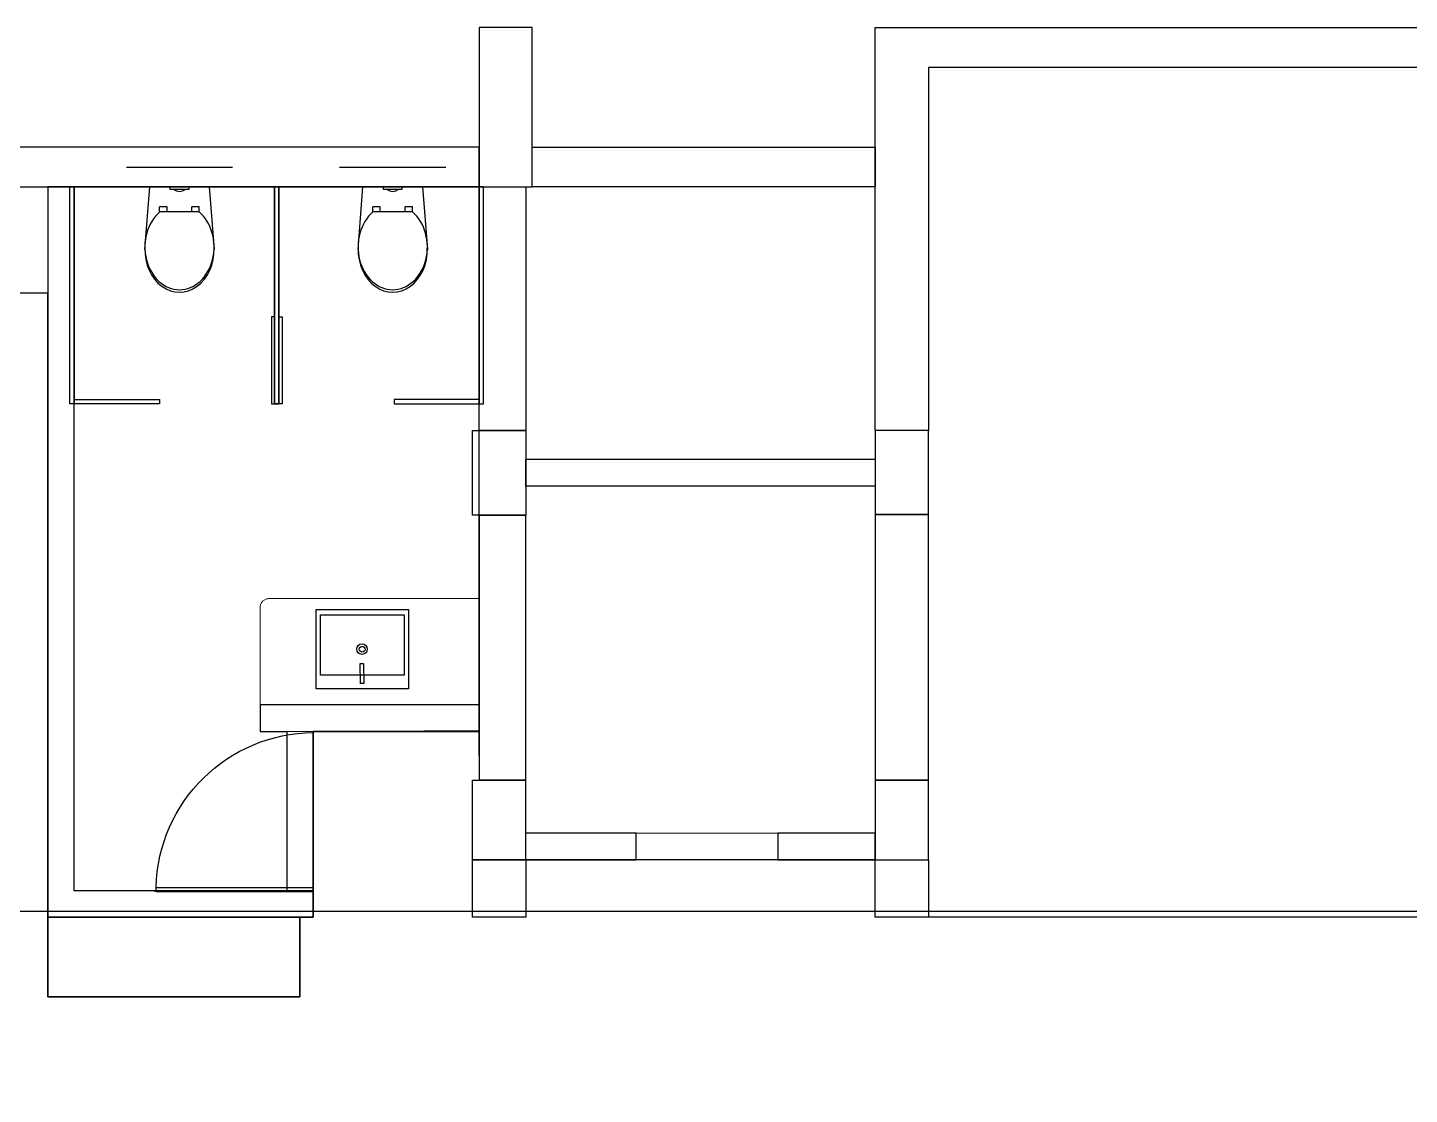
# Model space of a CAD drawing. Header units: millimetres. Extents: x 1993 to 4093, y 1262 to 2017.
# Drawn here: x 2806.7 to 3118.9, y 1503.1 to 1744.1 of the extents above; entities that cross this region are included whole.
import ezdxf

# ---------------------------------------------------------------- set-up
doc = ezdxf.new("R2010")
doc.units = ezdxf.units.MM
for name, color, linetype in [('COLUMN', 251, 'Continuous'), ('FACADE', 140, 'Continuous'), ('PLANNER', 3, 'Continuous')]:
    doc.layers.add(name, color=color, linetype=linetype)
for name, color, linetype, lineweight in [('DOOR FLUSH TOILET 2', 32, 'Continuous', 25), ('FLR TILE', 253, 'Continuous', 15), ('FLR VITRIFIED  2', 23, 'Continuous', 15), ('Partition_UPVC', 252, 'Continuous', 18), ('PASSAGE', 251, 'Continuous', 25), ('PHENOLIC PART WASHROOM', 251, 'Continuous', 25), ('PLATFORM', 252, 'Continuous', 18), ('SIPOREX 6in', 251, 'Continuous', 30), ('Stairs', 54, 'Continuous', 15), ('STORAGE', 252, 'Continuous', 18), ('WALL', 251, 'Continuous', 30), ('WASH BASIN', 251, 'Continuous', 25), ('WC', 12, 'Continuous', 25)]:
    doc.layers.add(name, color=color, linetype=linetype, lineweight=lineweight)

# ---------------------------------------------------------------- blocks, each defined once
blk = doc.blocks.new('PHENOLIC PARTITION')
at = {"layer": 'PHENOLIC PART WASHROOM', "lineweight": 25}
for points in [[(96954.12, 10257.06), (96954.12, 10208.06), (96955.12, 10208.06), (96955.12, 10257.06)], [(96955.82, 10237.4), (96955.82, 10257.06), (96955.12, 10257.06), (96955.12, 10237.4)], [(96981.12, 10256.06), (96981.12, 10257.06), (97000.37, 10257.06), (97000.37, 10256.06)]]:
    blk.add_lwpolyline(points, close=True, dxfattribs=at)
blk.add_lwpolyline([(97000.37, 10257.06), (97001.37, 10257.06), (97001.37, 10208.06), (97000.37, 10208.06), (97000.37, 10257.06)], dxfattribs=at)
blk = doc.blocks.new('WC')
at = {"layer": 'WC', "ltscale": 0.5}
for p, q in [((-11.89, 6.72), (2.24, 7.84)), ((-11.89, 6.72), (-11.89, -6.72)), ((-7.37, 4.48), (-7.37, 2.8)), ((-6.25, 4.48), (-7.37, 4.48)), ((-6.25, 4.48), (-6.25, -4.48)), ((-11.4, 2.17), (-11.89, 2.17)), ((-11.89, 2.17), (-11.89, -2.17)), ((-11.4, -2.17), (-11.4, 2.17)), ((-6.25, 2.8), (-7.37, 2.8)), ((-11.89, -2.17), (-11.4, -2.17)), ((-6.25, -2.8), (-7.37, -2.8)), ((-7.37, -2.8), (-7.37, -4.48)), ((-6.25, -4.48), (-7.37, -4.48)), ((2.24, -7.84), (-11.89, -6.72))]:
    blk.add_line(p, q, dxfattribs=at)
blk.add_arc((-12.74, 0), 1.85, 316.7167, 43.2833, dxfattribs=at)
for centre, start_param, end_param in [((1.67, 0), 3.749838, 8.816532), ((2.24, 0), 4.68299, 7.883381)]:
    blk.add_ellipse(centre, major_axis=(9.65, 0), ratio=0.811594, start_param=start_param, end_param=end_param, dxfattribs=at)
blk = doc.blocks.new('WashBasin_Rectangular')
at = {"layer": 'WASH BASIN'}
for p, q in [((-9.09, 0.44), (-3.8, 0.5)), ((-9.08, -0.44), (-9.09, 0.44)), ((-3.8, 0.5), (-3.79, -0.38)), ((-3.79, -0.38), (-9.08, -0.44))]:
    blk.add_line(p, q, dxfattribs=at)
for points in [[(-10.49, 12.19), (10.49, 12.19), (10.49, -12.19), (-10.49, -12.19)], [(-6.83, 11.03), (9.08, 11.03), (9.08, -11.11), (-6.83, -11.11)]]:
    blk.add_lwpolyline(points, close=True, dxfattribs=at)
for centre, radius in [((0.01, 0.05), 1.39), ((-0.03, 0.01), 0.76)]:
    blk.add_circle(centre, radius, dxfattribs=at)
blk = doc.blocks.new('Door_Flush')
at = {"layer": 'DOOR FLUSH TOILET 2'}
blk.add_lwpolyline([(35.16, 1.03), (0, 1.03), (0, 0), (35.16, 0)], close=True, dxfattribs=at)
blk.add_arc((-0.31, 0.18), 35.48, 1.3835, 89.4973, dxfattribs=at)
blk = doc.blocks.new('FEMALE WASHROOM')
at = {"layer": 'PLANNER', "ltscale": 25}
blk.add_lwpolyline([(96995.36, 8762.75), (96897.86, 8762.75), (96897.86, 8597.75), (96957.86, 8597.75), (96957.86, 8639.75), (96995.36, 8639.95)], close=True, dxfattribs=at)
blk = doc.blocks.new('WORKSTATION AREA 02')
at = {"ltscale": 25}
blk.add_lwpolyline([(96613.36, 8352.75), (98143.35, 8352.75), (98143.35, 8599.07), (96613.36, 8599.07)], close=True, dxfattribs=at)

msp = doc.modelspace()

# ---------------------------------------------------------------- linework, layer by layer
at = {"layer": 'COLUMN', "ltscale": 25}
for points in [[(2908.7, 1708.09), (2920.7, 1708.09), (2920.7, 1744.09), (2908.7, 1744.09)], [(2907.2, 1653.09), (2919.2, 1653.09), (2919.2, 1633.92), (2907.2, 1633.92)], [(2998.2, 1634.09), (3010.2, 1634.09), (3010.2, 1653.09), (2998.2, 1653.09)], [(2907.2, 1574.09), (2919.14, 1574.09), (2919.14, 1556.09), (2907.2, 1556.09)], [(2998.2, 1556.09), (3010.2, 1556.09), (3010.2, 1574.09), (2998.2, 1574.09)], [(2811.2, 1525.09), (2868.2, 1525.09), (2868.2, 1543.09), (2811.2, 1543.09)]]:
    msp.add_lwpolyline(points, close=True, dxfattribs=at)
at = {"layer": 'FACADE', "ltscale": 25}
for points in [[(2828.98, 1712.59), (2852.98, 1712.59)], [(2877.16, 1712.59), (2901.16, 1712.59)]]:
    msp.add_lwpolyline(points, dxfattribs=at)
at = {"layer": 'FLR TILE', "ltscale": 25}
for points in [[(2919.2, 1646.59), (2998.2, 1646.59), (2998.2, 1708.09), (2919.2, 1708.09)], [(2919.14, 1562.09), (2998.18, 1562.09), (2998.2, 1640.53), (2919.2, 1640.53)]]:
    msp.add_lwpolyline(points, close=True, dxfattribs=at)
at = {"layer": 'FLR VITRIFIED  2', "ltscale": 25}
msp.add_lwpolyline([(2871.2, 1548.82), (2871.2, 1585.09), (2859.2, 1585.09), (2859.2, 1591.09), (2908.76, 1591.09), (2908.76, 1633.92), (2907.2, 1633.92), (2907.2, 1653.09), (2908.7, 1653.09), (2908.7, 1708.09), (2817.2, 1708.09), (2817.2, 1549.09)], close=True, dxfattribs=at)
at = {"layer": 'PASSAGE'}
msp.add_lwpolyline([(3215.2, 1543.09), (2998.2, 1543.09), (2998.2, 1556.09), (2919.2, 1556.09), (2919.2, 1543.09), (2907.2, 1543.09), (2907.2, 1574.09), (2908.76, 1574.09), (2908.7, 1585.09), (2871.2, 1585.09), (2871.2, 1543.09), (2868.2, 1543.09), (2868.2, 1525.09), (2811.2, 1525.09), (2811.2, 1684.09), (2750.15, 1684.09), (2749.98, 1588.01), (2111.7, 1588)], dxfattribs=at)
at = {"layer": 'PLATFORM', "ltscale": 25}
msp.add_lwpolyline([(2908.76, 1591.09), (2908.76, 1615.09), (2861.2, 1615.09), (2861.03, 1615.08), (2860.87, 1615.06), (2860.71, 1615.03), (2860.55, 1614.98), (2860.39, 1614.92), (2860.25, 1614.85), (2860.1, 1614.76), (2859.97, 1614.67), (2859.84, 1614.56), (2859.73, 1614.44), (2859.62, 1614.32), (2859.52, 1614.18), (2859.44, 1614.04), (2859.37, 1613.89), (2859.31, 1613.74), (2859.26, 1613.58), (2859.22, 1613.42), (2859.2, 1613.25), (2859.2, 1613.09), (2859.2, 1591.09)], close=True, dxfattribs=at)
at = {"layer": 'SIPOREX 6in', "ltscale": 25}
for points in [[(2871.2, 1543.09), (2871.2, 1549.09), (2817.2, 1549.09), (2817.2, 1708.09), (2811.2, 1708.09), (2811.2, 1543.09)], [(2871.2, 1549.09), (2871.2, 1585.09), (2908.7, 1585.09), (2908.7, 1590.28), (2908.7, 1591.09), (2859.2, 1591.09), (2859.2, 1585.09), (2865.2, 1585.09), (2865.2, 1549.09)]]:
    msp.add_lwpolyline(points, close=True, dxfattribs=at)
at = {"layer": 'Stairs', "ltscale": 25}
msp.add_lwpolyline([(3010.2, 1543.09), (3164.2, 1543.09), (3164.2, 1735.09), (3010.2, 1735.09)], close=True, dxfattribs=at)
at = {"layer": 'STORAGE', "ltscale": 25}
msp.add_lwpolyline([(2750.15, 1684.09), (2811.2, 1684.09), (2811.2, 1708.09), (2750.15, 1708.09)], close=True, dxfattribs=at)
at = {"layer": 'WALL', "ltscale": 25}
for points in [[(2998.2, 1653.09), (2998.2, 1744.09), (3176.2, 1744.09), (3176.2, 1653.09), (3164.2, 1653.09), (3164.2, 1735.09), (3010.2, 1735.09), (3010.2, 1653.09)], [(2784.7, 1708.09), (2908.7, 1708.09), (2908.7, 1717.09), (2784.7, 1717.09)], [(2920.7, 1717.09), (2998.2, 1717.09), (2998.2, 1708.09), (2920.7, 1708.09)], [(2908.7, 1708.09), (2919.2, 1708.09), (2919.2, 1653.09), (2908.7, 1653.09)], [(2919.2, 1646.59), (2998.2, 1646.59), (2998.2, 1640.53), (2919.2, 1640.53)], [(2908.76, 1633.92), (2919.14, 1633.92), (2919.14, 1574.09), (2908.76, 1574.09)], [(2998.2, 1574.09), (3010.2, 1574.09), (3010.2, 1634.09), (2998.2, 1634.09)], [(2919.14, 1556.09), (2944.2, 1556.09), (2944.2, 1562.09), (2919.14, 1562.09)], [(2976.2, 1556.09), (2998.2, 1556.09), (2998.2, 1562.09), (2976.2, 1562.09)], [(2907.2, 1556.09), (2919.2, 1556.09), (2919.2, 1543.09), (2907.2, 1543.09)], [(2998.2, 1556.09), (3010.2, 1556.09), (3010.2, 1543.09), (2998.2, 1543.09)]]:
    msp.add_lwpolyline(points, close=True, dxfattribs=at)

# ---------------------------------------------------------------- block references
at = {"layer": 'DOOR FLUSH TOILET 2', "xscale": -1.009668197039369, "yscale": 1.009668197039369, "zscale": 1.009668197039369}
msp.add_blockref('Door_Flush', (2871.2, 1548.82), dxfattribs=at)
at = {"layer": 'Partition_UPVC', "rotation": 180}
msp.add_blockref('PHENOLIC PARTITION', (99817.57, 11916.15), dxfattribs=at)
at = {"layer": 'Partition_UPVC', "xscale": -1, "rotation": 180}
msp.add_blockref('PHENOLIC PARTITION', (-94091.67, 11916.15), dxfattribs=at)
at = {"layer": 'PLANNER'}
for name in ['FEMALE WASHROOM', 'WORKSTATION AREA 02']:
    msp.add_blockref(name, (-94086.66, -7054.66), dxfattribs=at)
at = {"layer": 'WASH BASIN', "xscale": 0.8561577961579891, "yscale": 0.8561577961579891, "zscale": 0.8561577961579891, "rotation": 89.99999999999999}
msp.add_blockref('WashBasin_Rectangular', (2882.27, 1603.67), dxfattribs=at)
at = {"layer": 'WC', "rotation": 270}
for p in [(2840.98, 1696.2), (2889.16, 1696.2)]:
    msp.add_blockref('WC', p, dxfattribs=at)

doc.saveas('drawing.dxf')
